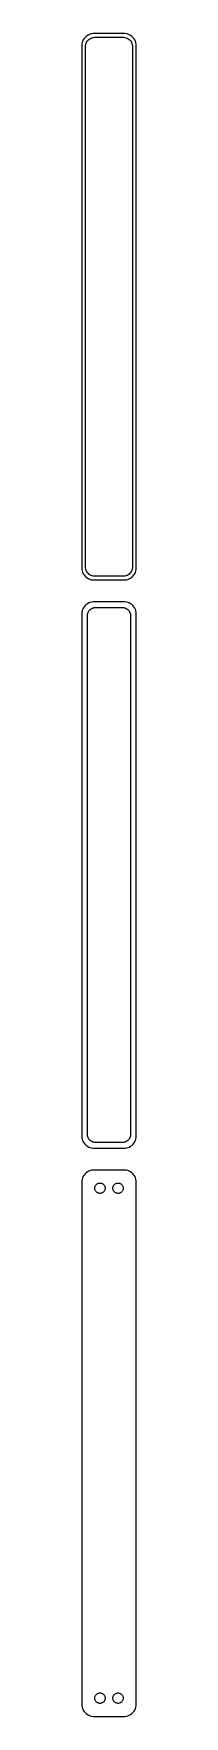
# Model space of a CAD drawing. Header units: metres. Extents: x -11 to 11, y 590 to 1282.
import ezdxf

# ---------------------------------------------------------------- set-up
doc = ezdxf.new("R2010")
doc.units = ezdxf.units.M

msp = doc.modelspace()

# ---------------------------------------------------------------- linework, layer by layer
for p, q in [((-8.37889, 1282.02), (-8.92912, 1281.72)), ((-7.79507, 1282.26), (-8.37889, 1282.02)), ((-7.1869, 1282.41), (-7.79507, 1282.26)), ((-6.56395, 1282.49), (-7.1869, 1282.41)), ((6.56395, 1282.49), (-6.56395, 1282.49)), ((7.1869, 1282.41), (6.56395, 1282.49)), ((7.79507, 1282.26), (7.1869, 1282.41)), ((8.37889, 1282.02), (7.79507, 1282.26)), ((8.92912, 1281.72), (8.37889, 1282.02)), ((-11.2106, 1278.13), (-11.25, 1277.5)), ((-11.25, 1277.5), (-11.25, 1062.5)), ((-11.0929, 1278.74), (-11.2106, 1278.13)), ((-10.8989, 1279.34), (-11.0929, 1278.74)), ((-10.6315, 1279.91), (-10.8989, 1279.34)), ((-10.2951, 1280.44), (-10.6315, 1279.91)), ((-9.89484, 1280.92), (-10.2951, 1280.44)), ((-9.43712, 1281.35), (-9.89484, 1280.92)), ((-9.75, 1277), (-9.71844, 1277.5)), ((-9.75, 1063), (-9.75, 1277)), ((-9.71844, 1277.5), (-9.62433, 1277.99)), ((-9.62433, 1277.99), (-9.4691, 1278.47)), ((-9.4691, 1278.47), (-9.25522, 1278.93)), ((-8.92912, 1281.72), (-9.43712, 1281.35)), ((-9.25522, 1278.93), (-8.98605, 1279.35)), ((-8.98605, 1279.35), (-8.66586, 1279.74)), ((-8.66586, 1279.74), (-8.29968, 1280.08)), ((-8.29968, 1280.08), (-7.8933, 1280.38)), ((-7.8933, 1280.38), (-7.45311, 1280.62)), ((-7.45311, 1280.62), (-6.98605, 1280.8)), ((-6.98605, 1280.8), (-6.49951, 1280.93)), ((-6.49951, 1280.93), (-6.00116, 1280.99)), ((-6.00116, 1280.99), (6.00116, 1280.99)), ((6.00116, 1280.99), (6.49951, 1280.93)), ((6.49951, 1280.93), (6.98605, 1280.8)), ((6.98605, 1280.8), (7.45311, 1280.62)), ((7.45311, 1280.62), (7.8933, 1280.38)), ((7.8933, 1280.38), (8.29968, 1280.08)), ((8.29968, 1280.08), (8.66586, 1279.74)), ((8.66586, 1279.74), (8.98605, 1279.35)), ((9.43712, 1281.35), (8.92912, 1281.72)), ((8.98605, 1279.35), (9.25522, 1278.93)), ((9.25522, 1278.93), (9.4691, 1278.47)), ((9.89484, 1280.92), (9.43712, 1281.35)), ((9.4691, 1278.47), (9.62433, 1277.99)), ((9.62433, 1277.99), (9.71844, 1277.5)), ((9.71844, 1277.5), (9.75, 1277)), ((9.75, 1277), (9.75, 1063)), ((10.2951, 1280.44), (9.89484, 1280.92)), ((10.6315, 1279.91), (10.2951, 1280.44)), ((10.8989, 1279.34), (10.6315, 1279.91)), ((11.0929, 1278.74), (10.8989, 1279.34)), ((11.2106, 1278.13), (11.0929, 1278.74)), ((11.25, 1277.5), (11.2106, 1278.13)), ((11.25, 1062.5), (11.25, 1277.5)), ((-11.25, 1062.5), (-11.2106, 1061.87)), ((-11.2106, 1061.87), (-11.0929, 1061.26)), ((-11.0929, 1061.26), (-10.8989, 1060.66)), ((-10.8989, 1060.66), (-10.6315, 1060.09)), ((-9.71844, 1062.5), (-9.75, 1063)), ((-9.62433, 1062.01), (-9.71844, 1062.5)), ((-9.4691, 1061.53), (-9.62433, 1062.01)), ((-9.25522, 1061.07), (-9.4691, 1061.53)), ((-8.98605, 1060.65), (-9.25522, 1061.07)), ((-8.66586, 1060.26), (-8.98605, 1060.65)), ((-8.29968, 1059.92), (-8.66586, 1060.26)), ((8.66586, 1060.26), (8.29968, 1059.92)), ((8.98605, 1060.65), (8.66586, 1060.26)), ((9.25522, 1061.07), (8.98605, 1060.65)), ((9.4691, 1061.53), (9.25522, 1061.07)), ((9.62433, 1062.01), (9.4691, 1061.53)), ((9.71844, 1062.5), (9.62433, 1062.01)), ((9.75, 1063), (9.71844, 1062.5)), ((10.6315, 1060.09), (10.8989, 1060.66)), ((10.8989, 1060.66), (11.0929, 1061.26)), ((11.0929, 1061.26), (11.2106, 1061.87)), ((11.2106, 1061.87), (11.25, 1062.5)), ((-10.6315, 1060.09), (-10.2951, 1059.56)), ((-10.2951, 1059.56), (-9.89484, 1059.08)), ((-9.89484, 1059.08), (-9.43712, 1058.65)), ((-9.43712, 1058.65), (-8.92912, 1058.28)), ((-8.92912, 1058.28), (-8.37889, 1057.98)), ((-8.37889, 1057.98), (-7.79507, 1057.74)), ((-7.8933, 1059.62), (-8.29968, 1059.92)), ((-7.45311, 1059.38), (-7.8933, 1059.62)), ((-7.79507, 1057.74), (-7.1869, 1057.59)), ((-6.98605, 1059.2), (-7.45311, 1059.38)), ((-7.1869, 1057.59), (-6.56395, 1057.51)), ((-6.49951, 1059.07), (-6.98605, 1059.2)), ((-6.56395, 1057.51), (6.56395, 1057.51)), ((-6.00116, 1059.01), (-6.49951, 1059.07)), ((6.00116, 1059.01), (-6.00116, 1059.01)), ((6.49951, 1059.07), (6.00116, 1059.01)), ((6.98605, 1059.2), (6.49951, 1059.07)), ((6.56395, 1057.51), (7.1869, 1057.59)), ((7.45311, 1059.38), (6.98605, 1059.2)), ((7.1869, 1057.59), (7.79507, 1057.74)), ((7.8933, 1059.62), (7.45311, 1059.38)), ((7.79507, 1057.74), (8.37889, 1057.98)), ((8.29968, 1059.92), (7.8933, 1059.62)), ((8.37889, 1057.98), (8.92912, 1058.28)), ((8.92912, 1058.28), (9.43712, 1058.65)), ((9.43712, 1058.65), (9.89484, 1059.08)), ((9.89484, 1059.08), (10.2951, 1059.56)), ((10.2951, 1059.56), (10.6315, 1060.09)), ((-10.2951, 1046.44), (-10.6315, 1045.91)), ((-9.89484, 1046.92), (-10.2951, 1046.44)), ((-9.43712, 1047.35), (-9.89484, 1046.92)), ((-8.92912, 1047.72), (-9.43712, 1047.35)), ((-8.37889, 1048.02), (-8.92912, 1047.72)), ((-7.79507, 1048.26), (-8.37889, 1048.02)), ((-7.1869, 1048.41), (-7.79507, 1048.26)), ((-6.56395, 1048.49), (-7.1869, 1048.41)), ((6.56395, 1048.49), (-6.56395, 1048.49)), ((7.1869, 1048.41), (6.56395, 1048.49)), ((7.79507, 1048.26), (7.1869, 1048.41)), ((8.37889, 1048.02), (7.79507, 1048.26)), ((8.92912, 1047.72), (8.37889, 1048.02)), ((9.43712, 1047.35), (8.92912, 1047.72)), ((9.89484, 1046.92), (9.43712, 1047.35)), ((10.2951, 1046.44), (9.89484, 1046.92)), ((10.6315, 1045.91), (10.2951, 1046.44)), ((-11.2106, 1044.13), (-11.25, 1043.5)), ((-11.25, 1043.5), (-11.25, 828.5)), ((-11.0929, 1044.74), (-11.2106, 1044.13)), ((-10.8989, 1045.34), (-11.0929, 1044.74)), ((-10.6315, 1045.91), (-10.8989, 1045.34)), ((-8.86292, 1043), (-8.83836, 1043.39)), ((-8.86292, 829), (-8.86292, 1043)), ((-8.83836, 1043.39), (-8.76512, 1043.77)), ((-8.76512, 1043.77), (-8.64432, 1044.15)), ((-8.64432, 1044.15), (-8.47786, 1044.5)), ((-8.47786, 1044.5), (-8.2684, 1044.83)), ((-8.2684, 1044.83), (-8.01921, 1045.13)), ((-8.01921, 1045.13), (-7.73424, 1045.4)), ((-7.73424, 1045.4), (-7.41798, 1045.63)), ((-7.41798, 1045.63), (-7.07541, 1045.82)), ((-7.07541, 1045.82), (-6.71194, 1045.96)), ((-6.71194, 1045.96), (-6.3333, 1046.06)), ((-6.3333, 1046.06), (-5.94545, 1046.11)), ((-5.94545, 1046.11), (5.94545, 1046.11)), ((5.94545, 1046.11), (6.3333, 1046.06)), ((6.3333, 1046.06), (6.71194, 1045.96)), ((6.71194, 1045.96), (7.07541, 1045.82)), ((7.07541, 1045.82), (7.41798, 1045.63)), ((7.41798, 1045.63), (7.73424, 1045.4)), ((7.73424, 1045.4), (8.01921, 1045.13)), ((8.01921, 1045.13), (8.2684, 1044.83)), ((8.2684, 1044.83), (8.47786, 1044.5)), ((8.47786, 1044.5), (8.64432, 1044.15)), ((8.64432, 1044.15), (8.76512, 1043.77)), ((8.76512, 1043.77), (8.83836, 1043.39)), ((8.83836, 1043.39), (8.86292, 1043)), ((8.86292, 1043), (8.86292, 829)), ((10.8989, 1045.34), (10.6315, 1045.91)), ((11.0929, 1044.74), (10.8989, 1045.34)), ((11.2106, 1044.13), (11.0929, 1044.74)), ((11.25, 1043.5), (11.2106, 1044.13)), ((11.25, 828.5), (11.25, 1043.5)), ((-11.25, 828.5), (-11.2106, 827.873)), ((-11.2106, 827.873), (-11.0929, 827.257)), ((-11.0929, 827.257), (-10.8989, 826.659)), ((-10.8989, 826.659), (-10.6315, 826.091)), ((-10.6315, 826.091), (-10.2951, 825.561)), ((-10.2951, 825.561), (-9.89484, 825.077)), ((-9.89484, 825.077), (-9.43712, 824.647)), ((-9.43712, 824.647), (-8.92912, 824.278)), ((-8.83836, 828.61), (-8.86292, 829)), ((-8.76512, 828.226), (-8.83836, 828.61)), ((-8.64432, 827.854), (-8.76512, 828.226)), ((-8.47786, 827.5), (-8.64432, 827.854)), ((-8.2684, 827.17), (-8.47786, 827.5)), ((-8.01921, 826.869), (-8.2684, 827.17)), ((-7.73424, 826.601), (-8.01921, 826.869)), ((-7.41798, 826.372), (-7.73424, 826.601)), ((-7.07541, 826.183), (-7.41798, 826.372)), ((-6.71194, 826.039), (-7.07541, 826.183)), ((-6.3333, 825.942), (-6.71194, 826.039)), ((-5.94545, 825.893), (-6.3333, 825.942)), ((5.94545, 825.893), (-5.94545, 825.893)), ((6.3333, 825.942), (5.94545, 825.893)), ((6.71194, 826.039), (6.3333, 825.942)), ((7.07541, 826.183), (6.71194, 826.039)), ((7.41798, 826.372), (7.07541, 826.183)), ((7.73424, 826.601), (7.41798, 826.372)), ((8.01921, 826.869), (7.73424, 826.601)), ((8.2684, 827.17), (8.01921, 826.869)), ((8.47786, 827.5), (8.2684, 827.17)), ((8.64432, 827.854), (8.47786, 827.5)), ((8.76512, 828.226), (8.64432, 827.854)), ((8.83836, 828.61), (8.76512, 828.226)), ((8.86292, 829), (8.83836, 828.61)), ((8.92912, 824.278), (9.43712, 824.647)), ((9.43712, 824.647), (9.89484, 825.077)), ((9.89484, 825.077), (10.2951, 825.561)), ((10.2951, 825.561), (10.6315, 826.091)), ((10.6315, 826.091), (10.8989, 826.659)), ((10.8989, 826.659), (11.0929, 827.257)), ((11.0929, 827.257), (11.2106, 827.873)), ((11.2106, 827.873), (11.25, 828.5)), ((-8.92912, 824.278), (-8.37889, 823.976)), ((-8.37889, 823.976), (-7.79507, 823.745)), ((-7.79507, 823.745), (-7.1869, 823.589)), ((-7.1869, 823.589), (-6.56395, 823.51)), ((-6.56395, 823.51), (6.56395, 823.51)), ((6.56395, 823.51), (7.1869, 823.589)), ((7.1869, 823.589), (7.79507, 823.745)), ((7.79507, 823.745), (8.37889, 823.976)), ((8.37889, 823.976), (8.92912, 824.278)), ((-10.8989, 811.341), (-11.0929, 810.743)), ((-10.6315, 811.909), (-10.8989, 811.341)), ((-10.2951, 812.439), (-10.6315, 811.909)), ((-9.89484, 812.923), (-10.2951, 812.439)), ((-9.43712, 813.353), (-9.89484, 812.923)), ((-8.92912, 813.722), (-9.43712, 813.353)), ((-8.37889, 814.024), (-8.92912, 813.722)), ((-7.79507, 814.255), (-8.37889, 814.024)), ((-7.1869, 814.411), (-7.79507, 814.255)), ((-6.56395, 814.49), (-7.1869, 814.411)), ((6.56395, 814.49), (-6.56395, 814.49)), ((7.1869, 814.411), (6.56395, 814.49)), ((7.79507, 814.255), (7.1869, 814.411)), ((8.37889, 814.024), (7.79507, 814.255)), ((8.92912, 813.722), (8.37889, 814.024)), ((9.43712, 813.353), (8.92912, 813.722)), ((9.89484, 812.923), (9.43712, 813.353)), ((10.2951, 812.439), (9.89484, 812.923)), ((10.6315, 811.909), (10.2951, 812.439)), ((10.8989, 811.341), (10.6315, 811.909)), ((11.0929, 810.743), (10.8989, 811.341)), ((-11.2106, 810.127), (-11.25, 809.5)), ((-11.25, 809.5), (-11.25, 594.5)), ((-11.0929, 810.743), (-11.2106, 810.127)), ((-5.88528, 807), (-5.86845, 807.268)), ((-5.86845, 806.732), (-5.88528, 807)), ((-5.86845, 807.268), (-5.81821, 807.531)), ((-5.81821, 806.469), (-5.86845, 806.732)), ((-5.81821, 807.531), (-5.73534, 807.786)), ((-5.73534, 806.214), (-5.81821, 806.469)), ((-5.73534, 807.786), (-5.62117, 808.029)), ((-5.62117, 805.971), (-5.73534, 806.214)), ((-5.62117, 808.029), (-5.47748, 808.255)), ((-5.47748, 805.745), (-5.62117, 805.971)), ((-5.47748, 808.255), (-5.30655, 808.462)), ((-5.30655, 805.538), (-5.47748, 805.745)), ((-5.30655, 808.462), (-5.11108, 808.645)), ((-5.11108, 805.355), (-5.30655, 805.538)), ((-5.11108, 808.645), (-4.89413, 808.803)), ((-4.89413, 805.197), (-5.11108, 805.355)), ((-4.89413, 808.803), (-4.65915, 808.932)), ((-4.65915, 805.068), (-4.89413, 805.197)), ((-4.65915, 808.932), (-4.40984, 809.031)), ((-4.40984, 804.969), (-4.65915, 805.068)), ((-4.40984, 809.031), (-4.1501, 809.097)), ((-4.1501, 804.903), (-4.40984, 804.969)), ((-4.1501, 809.097), (-3.88406, 809.131)), ((-3.88406, 804.869), (-4.1501, 804.903)), ((-3.88406, 809.131), (-3.61592, 809.131)), ((-3.61592, 804.869), (-3.88406, 804.869)), ((-3.61592, 809.131), (-3.34988, 809.097)), ((-3.34988, 804.903), (-3.61592, 804.869)), ((-3.34988, 809.097), (-3.09015, 809.031)), ((-3.09015, 804.969), (-3.34988, 804.903)), ((-3.09015, 809.031), (-2.84084, 808.932)), ((-2.84084, 805.068), (-3.09015, 804.969)), ((-2.84084, 808.932), (-2.60585, 808.803)), ((-2.60585, 805.197), (-2.84084, 805.068)), ((-2.60585, 808.803), (-2.3889, 808.645)), ((-2.3889, 805.355), (-2.60585, 805.197)), ((-2.3889, 808.645), (-2.19344, 808.462)), ((-2.19344, 805.538), (-2.3889, 805.355)), ((-2.19344, 808.462), (-2.02251, 808.255)), ((-2.02251, 805.745), (-2.19344, 805.538)), ((-2.02251, 808.255), (-1.87881, 808.029)), ((-1.87881, 805.971), (-2.02251, 805.745)), ((-1.87881, 808.029), (-1.76465, 807.786)), ((-1.76465, 806.214), (-1.87881, 805.971)), ((-1.76465, 807.786), (-1.68178, 807.531)), ((-1.68178, 806.469), (-1.76465, 806.214)), ((-1.68178, 807.531), (-1.63153, 807.268)), ((-1.63153, 806.732), (-1.68178, 806.469)), ((-1.63153, 807.268), (-1.6147, 807)), ((-1.6147, 807), (-1.63153, 806.732)), ((1.6147, 807), (1.63153, 807.268)), ((1.63153, 806.732), (1.6147, 807)), ((1.63153, 807.268), (1.68178, 807.531)), ((1.68178, 806.469), (1.63153, 806.732)), ((1.68178, 807.531), (1.76465, 807.786)), ((1.76465, 806.214), (1.68178, 806.469)), ((1.76465, 807.786), (1.87881, 808.029)), ((1.87881, 805.971), (1.76465, 806.214)), ((1.87881, 808.029), (2.02251, 808.255)), ((2.02251, 805.745), (1.87881, 805.971)), ((2.02251, 808.255), (2.19344, 808.462)), ((2.19344, 805.538), (2.02251, 805.745)), ((2.19344, 808.462), (2.3889, 808.645)), ((2.3889, 805.355), (2.19344, 805.538)), ((2.3889, 808.645), (2.60585, 808.803)), ((2.60585, 805.197), (2.3889, 805.355)), ((2.60585, 808.803), (2.84084, 808.932)), ((2.84084, 805.068), (2.60585, 805.197)), ((2.84084, 808.932), (3.09015, 809.031)), ((3.09015, 804.969), (2.84084, 805.068)), ((3.09015, 809.031), (3.34988, 809.097)), ((3.34988, 804.903), (3.09015, 804.969)), ((3.34988, 809.097), (3.61592, 809.131)), ((3.61592, 804.869), (3.34988, 804.903)), ((3.61592, 809.131), (3.88406, 809.131)), ((3.88406, 804.869), (3.61592, 804.869)), ((3.88406, 809.131), (4.1501, 809.097)), ((4.1501, 804.903), (3.88406, 804.869)), ((4.1501, 809.097), (4.40984, 809.031)), ((4.40984, 804.969), (4.1501, 804.903)), ((4.40984, 809.031), (4.65915, 808.932)), ((4.65915, 805.068), (4.40984, 804.969)), ((4.65915, 808.932), (4.89413, 808.803)), ((4.89413, 805.197), (4.65915, 805.068)), ((4.89413, 808.803), (5.11108, 808.645)), ((5.11108, 805.355), (4.89413, 805.197)), ((5.11108, 808.645), (5.30655, 808.462)), ((5.30655, 805.538), (5.11108, 805.355)), ((5.30655, 808.462), (5.47748, 808.255)), ((5.47748, 805.745), (5.30655, 805.538)), ((5.47748, 808.255), (5.62117, 808.029)), ((5.62117, 805.971), (5.47748, 805.745)), ((5.62117, 808.029), (5.73534, 807.786)), ((5.73534, 806.214), (5.62117, 805.971)), ((5.73534, 807.786), (5.81821, 807.531)), ((5.81821, 806.469), (5.73534, 806.214)), ((5.81821, 807.531), (5.86845, 807.268)), ((5.86845, 806.732), (5.81821, 806.469)), ((5.86845, 807.268), (5.88528, 807)), ((5.88528, 807), (5.86845, 806.732)), ((11.2106, 810.127), (11.0929, 810.743)), ((11.25, 809.5), (11.2106, 810.127)), ((11.25, 594.5), (11.25, 809.5)), ((-5.88528, 597), (-5.86845, 597.268)), ((-5.86845, 596.732), (-5.88528, 597)), ((-5.86845, 597.268), (-5.81821, 597.531)), ((-5.81821, 596.469), (-5.86845, 596.732)), ((-5.81821, 597.531), (-5.73534, 597.786)), ((-5.73534, 596.214), (-5.81821, 596.469)), ((-5.73534, 597.786), (-5.62117, 598.029)), ((-5.62117, 595.971), (-5.73534, 596.214)), ((-5.62117, 598.029), (-5.47748, 598.255)), ((-5.47748, 595.745), (-5.62117, 595.971)), ((-5.47748, 598.255), (-5.30655, 598.462)), ((-5.30655, 598.462), (-5.11108, 598.645)), ((-5.11108, 598.645), (-4.89413, 598.803)), ((-4.89413, 598.803), (-4.65915, 598.932)), ((-4.65915, 598.932), (-4.40984, 599.031)), ((-4.40984, 599.031), (-4.1501, 599.097)), ((-4.1501, 599.097), (-3.88406, 599.131)), ((-3.88406, 599.131), (-3.61592, 599.131)), ((-3.61592, 599.131), (-3.34988, 599.097)), ((-3.34988, 599.097), (-3.09015, 599.031)), ((-3.09015, 599.031), (-2.84084, 598.932)), ((-2.84084, 598.932), (-2.60585, 598.803)), ((-2.60585, 598.803), (-2.3889, 598.645)), ((-2.3889, 598.645), (-2.19344, 598.462)), ((-2.19344, 598.462), (-2.02251, 598.255)), ((-2.02251, 598.255), (-1.87881, 598.029)), ((-1.87881, 595.971), (-2.02251, 595.745)), ((-1.87881, 598.029), (-1.76465, 597.786)), ((-1.76465, 596.214), (-1.87881, 595.971)), ((-1.76465, 597.786), (-1.68178, 597.531)), ((-1.68178, 596.469), (-1.76465, 596.214)), ((-1.68178, 597.531), (-1.63153, 597.268)), ((-1.63153, 596.732), (-1.68178, 596.469)), ((-1.63153, 597.268), (-1.6147, 597)), ((-1.6147, 597), (-1.63153, 596.732)), ((1.6147, 597), (1.63153, 597.268)), ((1.63153, 596.732), (1.6147, 597)), ((1.63153, 597.268), (1.68178, 597.531)), ((1.68178, 596.469), (1.63153, 596.732)), ((1.68178, 597.531), (1.76465, 597.786)), ((1.76465, 596.214), (1.68178, 596.469)), ((1.76465, 597.786), (1.87881, 598.029)), ((1.87881, 595.971), (1.76465, 596.214)), ((1.87881, 598.029), (2.02251, 598.255)), ((2.02251, 595.745), (1.87881, 595.971)), ((2.02251, 598.255), (2.19344, 598.462)), ((2.19344, 598.462), (2.3889, 598.645)), ((2.3889, 598.645), (2.60585, 598.803)), ((2.60585, 598.803), (2.84084, 598.932)), ((2.84084, 598.932), (3.09015, 599.031)), ((3.09015, 599.031), (3.34988, 599.097)), ((3.34988, 599.097), (3.61592, 599.131)), ((3.61592, 599.131), (3.88406, 599.131)), ((3.88406, 599.131), (4.1501, 599.097)), ((4.1501, 599.097), (4.40984, 599.031)), ((4.40984, 599.031), (4.65915, 598.932)), ((4.65915, 598.932), (4.89413, 598.803)), ((4.89413, 598.803), (5.11108, 598.645)), ((5.11108, 598.645), (5.30655, 598.462)), ((5.30655, 598.462), (5.47748, 598.255)), ((5.47748, 598.255), (5.62117, 598.029)), ((5.62117, 595.971), (5.47748, 595.745)), ((5.62117, 598.029), (5.73534, 597.786)), ((5.73534, 596.214), (5.62117, 595.971)), ((5.73534, 597.786), (5.81821, 597.531)), ((5.81821, 596.469), (5.73534, 596.214)), ((5.81821, 597.531), (5.86845, 597.268)), ((5.86845, 596.732), (5.81821, 596.469)), ((5.86845, 597.268), (5.88528, 597)), ((5.88528, 597), (5.86845, 596.732)), ((-11.25, 594.5), (-11.2106, 593.873)), ((-11.2106, 593.873), (-11.0929, 593.257)), ((-11.0929, 593.257), (-10.8989, 592.659)), ((-10.8989, 592.659), (-10.6315, 592.091)), ((-10.6315, 592.091), (-10.2951, 591.561)), ((-10.2951, 591.561), (-9.89484, 591.077)), ((-9.89484, 591.077), (-9.43712, 590.647)), ((-9.43712, 590.647), (-8.92912, 590.278)), ((-8.92912, 590.278), (-8.37889, 589.976)), ((-8.37889, 589.976), (-7.79507, 589.745)), ((-7.79507, 589.745), (-7.1869, 589.589)), ((-7.1869, 589.589), (-6.56395, 589.51)), ((-6.56395, 589.51), (6.56395, 589.51)), ((-5.30655, 595.538), (-5.47748, 595.745)), ((-5.11108, 595.355), (-5.30655, 595.538)), ((-4.89413, 595.197), (-5.11108, 595.355)), ((-4.65915, 595.068), (-4.89413, 595.197)), ((-4.40984, 594.969), (-4.65915, 595.068)), ((-4.1501, 594.903), (-4.40984, 594.969)), ((-3.88406, 594.869), (-4.1501, 594.903)), ((-3.61592, 594.869), (-3.88406, 594.869)), ((-3.34988, 594.903), (-3.61592, 594.869)), ((-3.09015, 594.969), (-3.34988, 594.903)), ((-2.84084, 595.068), (-3.09015, 594.969)), ((-2.60585, 595.197), (-2.84084, 595.068)), ((-2.3889, 595.355), (-2.60585, 595.197)), ((-2.19344, 595.538), (-2.3889, 595.355)), ((-2.02251, 595.745), (-2.19344, 595.538)), ((2.19344, 595.538), (2.02251, 595.745)), ((2.3889, 595.355), (2.19344, 595.538)), ((2.60585, 595.197), (2.3889, 595.355)), ((2.84084, 595.068), (2.60585, 595.197)), ((3.09015, 594.969), (2.84084, 595.068)), ((3.34988, 594.903), (3.09015, 594.969)), ((3.61592, 594.869), (3.34988, 594.903)), ((3.88406, 594.869), (3.61592, 594.869)), ((4.1501, 594.903), (3.88406, 594.869)), ((4.40984, 594.969), (4.1501, 594.903)), ((4.65915, 595.068), (4.40984, 594.969)), ((4.89413, 595.197), (4.65915, 595.068)), ((5.11108, 595.355), (4.89413, 595.197)), ((5.30655, 595.538), (5.11108, 595.355)), ((5.47748, 595.745), (5.30655, 595.538)), ((6.56395, 589.51), (7.1869, 589.589)), ((7.1869, 589.589), (7.79507, 589.745)), ((7.79507, 589.745), (8.37889, 589.976)), ((8.37889, 589.976), (8.92912, 590.278)), ((8.92912, 590.278), (9.43712, 590.647)), ((9.43712, 590.647), (9.89484, 591.077)), ((9.89484, 591.077), (10.2951, 591.561)), ((10.2951, 591.561), (10.6315, 592.091)), ((10.6315, 592.091), (10.8989, 592.659)), ((10.8989, 592.659), (11.0929, 593.257)), ((11.0929, 593.257), (11.2106, 593.873)), ((11.2106, 593.873), (11.25, 594.5))]:
    msp.add_line(p, q)

doc.saveas('drawing.dxf')
